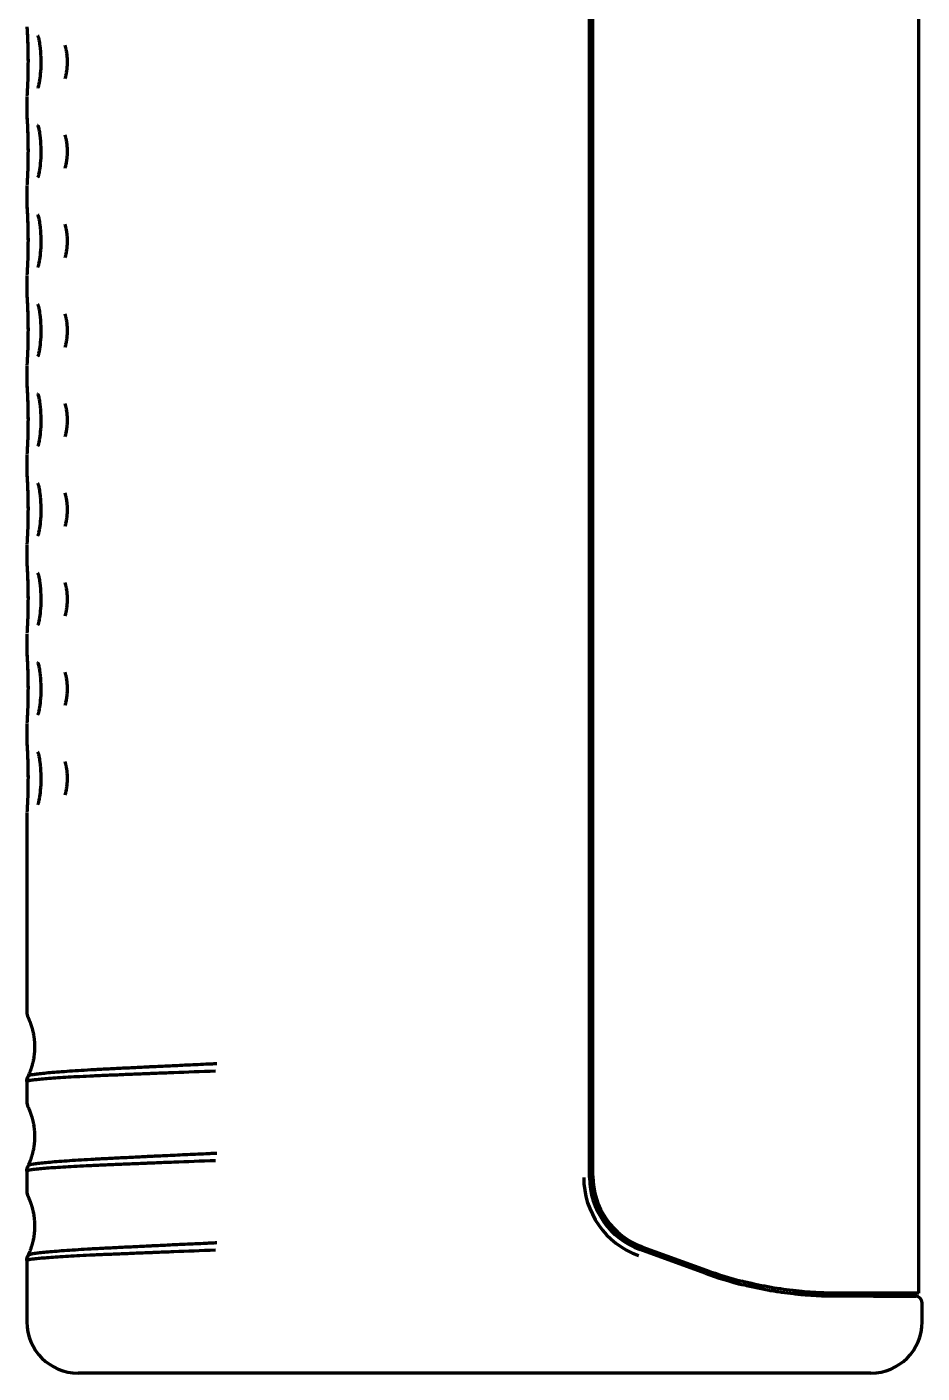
# Model space of a CAD drawing. Header units: inches. Extents: x 904 to 7172, y 213 to 5528.
# Drawn here: x 5523.5 to 5558.5, y 2724 to 2776.6 of the extents above; entities that cross this region are included whole.
import ezdxf

# ---------------------------------------------------------------- set-up
doc = ezdxf.new("R2010")
doc.units = ezdxf.units.IN

msp = doc.modelspace()

# ---------------------------------------------------------------- linework, layer by layer
at = {"linetype": 'Continuous', "lineweight": 70}
for p, q in [((5545.544, 2731.62), (5545.544, 2906.298)), ((5545.59, 2731.682), (5545.59, 2906.236)), ((5545.669, 2731.682), (5545.669, 2906.236)), ((5558.419, 2727.097), (5558.419, 2790.722)), ((5523.544, 2773.857), (5523.544, 2773.086)), ((5523.546, 2773.904), (5523.545, 2773.885)), ((5523.545, 2773.054), (5523.555, 2772.883)), ((5523.563, 2772.737), (5523.568, 2772.607)), ((5523.544, 2770.357), (5523.544, 2769.586)), ((5523.546, 2770.404), (5523.545, 2770.385)), ((5523.544, 2766.857), (5523.544, 2766.086)), ((5523.546, 2766.904), (5523.545, 2766.885)), ((5523.544, 2763.357), (5523.544, 2762.586)), ((5523.546, 2763.404), (5523.545, 2763.385)), ((5523.544, 2759.857), (5523.544, 2759.086)), ((5523.546, 2759.904), (5523.545, 2759.885)), ((5523.544, 2756.357), (5523.544, 2755.586)), ((5523.546, 2756.404), (5523.545, 2756.385)), ((5523.544, 2752.857), (5523.544, 2752.086)), ((5523.546, 2752.904), (5523.545, 2752.885)), ((5523.544, 2749.357), (5523.544, 2748.586)), ((5523.546, 2749.404), (5523.545, 2749.385)), ((5523.544, 2745.857), (5523.544, 2738.078)), ((5523.546, 2745.904), (5523.545, 2745.885)), ((5523.544, 2735.365), (5523.544, 2734.578)), ((5523.544, 2731.865), (5523.544, 2731.078)), ((5550.058, 2727.876), (5547.518, 2728.801)), ((5547.535, 2728.899), (5550.023, 2727.994)), ((5547.613, 2728.899), (5550.101, 2727.994)), ((5523.544, 2728.365), (5523.544, 2725.972)), ((5555.189, 2727.097), (5554.484, 2727.097)), ((5556.765, 2727.097), (5555.189, 2727.097)), ((5558.419, 2727.097), (5556.765, 2727.097)), ((5556.644, 2726.972), (5555.189, 2726.972)), ((5556.644, 2726.972), (5558.294, 2726.972)), ((5558.544, 2725.972), (5558.544, 2726.722)), ((5542.575, 2723.972), (5525.544, 2723.972)), ((5543.52, 2723.972), (5542.575, 2723.972)), ((5551.362, 2723.972), (5543.52, 2723.972)), ((5554.941, 2723.972), (5551.362, 2723.972)), ((5556.544, 2723.972), (5554.941, 2723.972))]:
    msp.add_line(p, q, dxfattribs=at)
for centre, radius, start, end in [((5524.044, 2738.078), 0.5, 180.0006, 191.4961), ((5524.044, 2738.078), 0.5, 191.4961, 204.7126), ((5524.044, 2735.365), 0.5, 168.5023, 180.0077), ((5524.044, 2735.365), 0.5, 155.278, 168.5023), ((5524.044, 2734.578), 0.5, 180.0006, 191.4961), ((5524.044, 2734.578), 0.5, 191.4961, 204.7126), ((5524.044, 2731.865), 0.5, 168.5023, 180.0077), ((5524.044, 2731.865), 0.5, 155.278, 168.5023), ((5548.563, 2731.62), 3.25, 180, 250), ((5548.544, 2731.62), 3, 180, 250), ((5524.044, 2731.078), 0.5, 180.0005, 191.4945), ((5524.044, 2731.078), 0.5, 191.4945, 204.7125), ((5524.044, 2728.365), 0.5, 168.5022, 180.0077), ((5524.044, 2728.365), 0.5, 155.278, 168.5022), ((5557.544, 2727.222), 0.25, 210.0009, 270), ((5558.294, 2726.722), 0.25, 0, 90), ((5525.544, 2725.972), 2, 180, 270), ((5556.544, 2725.972), 2, 270, 0)]:
    msp.add_arc(centre, radius, start, end, dxfattribs=at)
for centre, major_axis, ratio, start_param, end_param in [((5548.541, 2731.682), (0, -2.96), 0.996917, 4.712389, 5.935111), ((5548.62, 2731.682), (0, -2.96), 0.996917, 4.712389, 5.935111), ((5555.111, 2742.062), (0, 14.965), 0.996917, 2.793557, 2.892332), ((5555.189, 2741.972), (-14.348, 4.376), 1, 1.517766, 1.622473), ((5555.189, 2742.062), (0, 14.965), 0.996917, 2.793557, 2.892332)]:
    msp.add_ellipse(centre, major_axis=major_axis, ratio=ratio, start_param=start_param, end_param=end_param, dxfattribs=at)
for points, knots in [([(5523.544, 2776.586), (5523.544, 2776.583), (5523.544, 2776.574), (5523.544, 2776.565), (5523.545, 2776.559), (5523.545, 2776.558), (5523.545, 2776.557), (5523.545, 2776.556), (5523.545, 2776.555), (5523.545, 2776.551), (5523.548, 2776.5), (5523.561, 2776.283), (5523.577, 2775.897), (5523.583, 2775.586), (5523.586, 2775.404)], [0, 0, 0, 0, 0.005451, 0.013653, 0.014988, 0.015852, 0.016811, 0.018403, 0.022098, 0.036367, 0.226738, 0.471148, 0.720397, 1, 1, 1, 1]), ([(5523.545, 2776.554), (5523.545, 2776.554), (5523.545, 2776.554), (5523.546, 2776.54), (5523.552, 2776.438), (5523.562, 2776.268), (5523.567, 2776.124), (5523.568, 2776.107)], [0, 0, 0, 0, 0.009366, 0.125991, 0.50913, 0.94177, 1, 1, 1, 1]), ([(5523.568, 2776.107), (5523.573, 2775.999), (5523.581, 2775.747), (5523.586, 2775.439), (5523.586, 2775.271), (5523.586, 2775.271)], [0, 0, 0, 0, 0.452431, 0.999953, 1, 1, 1, 1]), ([(5523.964, 2776.249), (5523.966, 2776.246), (5523.973, 2776.229), (5523.998, 2776.144), (5524.024, 2776.035), (5524.036, 2775.941), (5524.038, 2775.919)], [0, 0, 0, 0, 0.178169, 0.4765, 0.887764, 1, 1, 1, 1]), ([(5525.028, 2775.872), (5525.038, 2775.838), (5525.048, 2775.802), (5525.06, 2775.752), (5525.063, 2775.738), (5525.069, 2775.71), (5525.072, 2775.696), (5525.08, 2775.653), (5525.085, 2775.624), (5525.099, 2775.535), (5525.105, 2775.474), (5525.112, 2775.381), (5525.114, 2775.349), (5525.116, 2775.285), (5525.117, 2775.253), (5525.117, 2775.189), (5525.116, 2775.157), (5525.114, 2775.094), (5525.112, 2775.062), (5525.105, 2774.969), (5525.099, 2774.908), (5525.085, 2774.819), (5525.08, 2774.789), (5525.069, 2774.732), (5525.057, 2774.677), (5525.043, 2774.625), (5525.033, 2774.59), (5525.031, 2774.581), (5525.028, 2774.572)], [0, 0, 0, 0, 0.093555, 0.093555, 0.127476, 0.127476, 0.161398, 0.161398, 0.22924, 0.22924, 0.364925, 0.364925, 0.432768, 0.432768, 0.500611, 0.500611, 0.568453, 0.568453, 0.636296, 0.636296, 0.771981, 0.771981, 0.839824, 0.839824, 0.907666, 0.975509, 0.975509, 1, 1, 1, 1]), ([(5523.586, 2775.404), (5523.587, 2775.214), (5523.586, 2774.862), (5523.571, 2774.387), (5523.554, 2774.045), (5523.548, 2773.935), (5523.546, 2773.904)], [0, 0, 0, 0, 0.268394, 0.530216, 0.758686, 1, 1, 1, 1]), ([(5524.085, 2775.34), (5524.086, 2775.324), (5524.094, 2775.163), (5524.079, 2774.862), (5524.051, 2774.569), (5524.029, 2774.463), (5524.025, 2774.445)], [0, 0, 0, 0, 0.051676, 0.507762, 0.911768, 1, 1, 1, 1]), ([(5524.025, 2774.445), (5524.014, 2774.382), (5523.996, 2774.286), (5523.97, 2774.208), (5523.966, 2774.199), (5523.966, 2774.199)], [0, 0, 0, 0, 0.446092, 0.85264, 1, 1, 1, 1]), ([(5523.544, 2773.086), (5523.544, 2773.083), (5523.544, 2773.074), (5523.544, 2773.065), (5523.545, 2773.059), (5523.545, 2773.058), (5523.545, 2773.057), (5523.545, 2773.056), (5523.545, 2773.055), (5523.545, 2773.051), (5523.548, 2773), (5523.561, 2772.783), (5523.577, 2772.397), (5523.583, 2772.086), (5523.586, 2771.904)], [0, 0, 0, 0, 0.005452, 0.013653, 0.014988, 0.015852, 0.016811, 0.018403, 0.022098, 0.036367, 0.226726, 0.471136, 0.720386, 1, 1, 1, 1]), ([(5523.568, 2772.607), (5523.573, 2772.499), (5523.581, 2772.247), (5523.586, 2771.939), (5523.586, 2771.771), (5523.586, 2771.771)], [0, 0, 0, 0, 0.452434, 0.999955, 1, 1, 1, 1]), ([(5523.964, 2772.749), (5523.966, 2772.746), (5523.973, 2772.729), (5523.998, 2772.644), (5524.024, 2772.535), (5524.036, 2772.441), (5524.038, 2772.419)], [0, 0, 0, 0, 0.178169, 0.4765, 0.887764, 1, 1, 1, 1]), ([(5525.028, 2772.372), (5525.038, 2772.338), (5525.048, 2772.302), (5525.06, 2772.252), (5525.063, 2772.238), (5525.069, 2772.21), (5525.072, 2772.196), (5525.08, 2772.153), (5525.085, 2772.124), (5525.099, 2772.035), (5525.105, 2771.974), (5525.112, 2771.881), (5525.114, 2771.849), (5525.116, 2771.785), (5525.117, 2771.753), (5525.117, 2771.689), (5525.116, 2771.657), (5525.114, 2771.594), (5525.112, 2771.562), (5525.105, 2771.469), (5525.099, 2771.408), (5525.085, 2771.319), (5525.08, 2771.289), (5525.069, 2771.232), (5525.057, 2771.177), (5525.043, 2771.125), (5525.033, 2771.09), (5525.031, 2771.081), (5525.028, 2771.072)], [0, 0, 0, 0, 0.093555, 0.093555, 0.127476, 0.127476, 0.161398, 0.161398, 0.22924, 0.22924, 0.364925, 0.364925, 0.432768, 0.432768, 0.500611, 0.500611, 0.568453, 0.568453, 0.636296, 0.636296, 0.771981, 0.771981, 0.839824, 0.839824, 0.907666, 0.975509, 0.975509, 1, 1, 1, 1]), ([(5523.586, 2771.904), (5523.587, 2771.714), (5523.586, 2771.362), (5523.571, 2770.887), (5523.554, 2770.545), (5523.548, 2770.435), (5523.546, 2770.404)], [0, 0, 0, 0, 0.268394, 0.530216, 0.758686, 1, 1, 1, 1]), ([(5524.085, 2771.84), (5524.086, 2771.824), (5524.094, 2771.663), (5524.079, 2771.362), (5524.051, 2771.069), (5524.029, 2770.963), (5524.025, 2770.945)], [0, 0, 0, 0, 0.051676, 0.507762, 0.911768, 1, 1, 1, 1]), ([(5524.025, 2770.945), (5524.014, 2770.882), (5523.996, 2770.786), (5523.97, 2770.708), (5523.966, 2770.699), (5523.966, 2770.699)], [0, 0, 0, 0, 0.446092, 0.85264, 1, 1, 1, 1]), ([(5523.544, 2769.586), (5523.544, 2769.583), (5523.544, 2769.574), (5523.544, 2769.565), (5523.545, 2769.559), (5523.545, 2769.558), (5523.545, 2769.557), (5523.545, 2769.556), (5523.545, 2769.555), (5523.545, 2769.551), (5523.548, 2769.5), (5523.561, 2769.283), (5523.577, 2768.897), (5523.583, 2768.586), (5523.586, 2768.404)], [0, 0, 0, 0, 0.005453, 0.013653, 0.014988, 0.015852, 0.016811, 0.018403, 0.022097, 0.036366, 0.226687, 0.471099, 0.720346, 1, 1, 1, 1]), ([(5523.545, 2769.554), (5523.545, 2769.554), (5523.545, 2769.554), (5523.546, 2769.54), (5523.552, 2769.438), (5523.562, 2769.268), (5523.567, 2769.124), (5523.568, 2769.107)], [0, 0, 0, 0, 0.009366, 0.125992, 0.509133, 0.941774, 1, 1, 1, 1]), ([(5523.964, 2769.249), (5523.966, 2769.246), (5523.973, 2769.229), (5523.998, 2769.144), (5524.024, 2769.035), (5524.036, 2768.941), (5524.038, 2768.919)], [0, 0, 0, 0, 0.178169, 0.4765, 0.887764, 1, 1, 1, 1]), ([(5523.568, 2769.107), (5523.573, 2768.999), (5523.581, 2768.747), (5523.586, 2768.439), (5523.586, 2768.271), (5523.586, 2768.271)], [0, 0, 0, 0, 0.452435, 0.999956, 1, 1, 1, 1]), ([(5525.028, 2768.872), (5525.038, 2768.838), (5525.048, 2768.802), (5525.06, 2768.752), (5525.063, 2768.738), (5525.069, 2768.71), (5525.072, 2768.696), (5525.08, 2768.653), (5525.085, 2768.624), (5525.099, 2768.535), (5525.105, 2768.474), (5525.112, 2768.381), (5525.114, 2768.349), (5525.116, 2768.285), (5525.117, 2768.253), (5525.117, 2768.189), (5525.116, 2768.157), (5525.114, 2768.094), (5525.112, 2768.062), (5525.105, 2767.969), (5525.099, 2767.908), (5525.085, 2767.819), (5525.08, 2767.789), (5525.069, 2767.732), (5525.057, 2767.677), (5525.043, 2767.625), (5525.033, 2767.59), (5525.031, 2767.581), (5525.028, 2767.572)], [0, 0, 0, 0, 0.093555, 0.093555, 0.127476, 0.127476, 0.161398, 0.161398, 0.22924, 0.22924, 0.364925, 0.364925, 0.432768, 0.432768, 0.500611, 0.500611, 0.568453, 0.568453, 0.636296, 0.636296, 0.771981, 0.771981, 0.839824, 0.839824, 0.907666, 0.975509, 0.975509, 1, 1, 1, 1]), ([(5523.586, 2768.404), (5523.587, 2768.214), (5523.586, 2767.862), (5523.571, 2767.387), (5523.554, 2767.045), (5523.548, 2766.935), (5523.546, 2766.904)], [0, 0, 0, 0, 0.268394, 0.530216, 0.758686, 1, 1, 1, 1]), ([(5524.085, 2768.34), (5524.086, 2768.324), (5524.094, 2768.163), (5524.079, 2767.862), (5524.051, 2767.569), (5524.029, 2767.463), (5524.025, 2767.445)], [0, 0, 0, 0, 0.051676, 0.507762, 0.911768, 1, 1, 1, 1]), ([(5524.025, 2767.445), (5524.014, 2767.382), (5523.996, 2767.286), (5523.97, 2767.208), (5523.966, 2767.199), (5523.966, 2767.199)], [0, 0, 0, 0, 0.446092, 0.85264, 1, 1, 1, 1]), ([(5523.544, 2766.086), (5523.544, 2766.083), (5523.544, 2766.074), (5523.544, 2766.065), (5523.545, 2766.059), (5523.545, 2766.058), (5523.545, 2766.057), (5523.545, 2766.056), (5523.545, 2766.055), (5523.545, 2766.051), (5523.548, 2766), (5523.561, 2765.783), (5523.577, 2765.397), (5523.583, 2765.086), (5523.586, 2764.904)], [0, 0, 0, 0, 0.005452, 0.013653, 0.014988, 0.015852, 0.016811, 0.018403, 0.022098, 0.036366, 0.226707, 0.471118, 0.720366, 1, 1, 1, 1]), ([(5523.545, 2766.054), (5523.545, 2766.054), (5523.545, 2766.054), (5523.546, 2766.04), (5523.552, 2765.938), (5523.562, 2765.768), (5523.567, 2765.624), (5523.568, 2765.607)], [0, 0, 0, 0, 0.009367, 0.125992, 0.509134, 0.941776, 1, 1, 1, 1]), ([(5523.568, 2765.607), (5523.573, 2765.499), (5523.581, 2765.247), (5523.586, 2764.939), (5523.586, 2764.771), (5523.586, 2764.771)], [0, 0, 0, 0, 0.452438, 0.999958, 1, 1, 1, 1]), ([(5523.964, 2765.749), (5523.966, 2765.746), (5523.973, 2765.729), (5523.998, 2765.644), (5524.024, 2765.535), (5524.036, 2765.441), (5524.038, 2765.419)], [0, 0, 0, 0, 0.178169, 0.4765, 0.887764, 1, 1, 1, 1]), ([(5523.586, 2764.904), (5523.587, 2764.714), (5523.586, 2764.362), (5523.571, 2763.887), (5523.554, 2763.545), (5523.548, 2763.435), (5523.546, 2763.404)], [0, 0, 0, 0, 0.268394, 0.530216, 0.758686, 1, 1, 1, 1]), ([(5525.028, 2765.372), (5525.038, 2765.338), (5525.048, 2765.302), (5525.06, 2765.252), (5525.063, 2765.238), (5525.069, 2765.21), (5525.072, 2765.196), (5525.08, 2765.153), (5525.085, 2765.124), (5525.099, 2765.035), (5525.105, 2764.974), (5525.112, 2764.881), (5525.114, 2764.849), (5525.116, 2764.785), (5525.117, 2764.753), (5525.117, 2764.689), (5525.116, 2764.657), (5525.114, 2764.594), (5525.112, 2764.562), (5525.105, 2764.469), (5525.099, 2764.408), (5525.085, 2764.319), (5525.08, 2764.289), (5525.069, 2764.232), (5525.057, 2764.177), (5525.043, 2764.125), (5525.033, 2764.09), (5525.031, 2764.081), (5525.028, 2764.072)], [0, 0, 0, 0, 0.093555, 0.093555, 0.127476, 0.127476, 0.161398, 0.161398, 0.22924, 0.22924, 0.364925, 0.364925, 0.432768, 0.432768, 0.500611, 0.500611, 0.568453, 0.568453, 0.636296, 0.636296, 0.771981, 0.771981, 0.839824, 0.839824, 0.907666, 0.975509, 0.975509, 1, 1, 1, 1]), ([(5524.085, 2764.84), (5524.086, 2764.824), (5524.094, 2764.663), (5524.079, 2764.362), (5524.051, 2764.069), (5524.029, 2763.963), (5524.025, 2763.945)], [0, 0, 0, 0, 0.051676, 0.507762, 0.911768, 1, 1, 1, 1]), ([(5524.025, 2763.945), (5524.014, 2763.882), (5523.996, 2763.786), (5523.97, 2763.708), (5523.966, 2763.699), (5523.966, 2763.699)], [0, 0, 0, 0, 0.446092, 0.85264, 1, 1, 1, 1]), ([(5523.544, 2762.586), (5523.544, 2762.583), (5523.544, 2762.574), (5523.544, 2762.565), (5523.545, 2762.559), (5523.545, 2762.558), (5523.545, 2762.557), (5523.545, 2762.556), (5523.545, 2762.555), (5523.545, 2762.551), (5523.548, 2762.5), (5523.561, 2762.283), (5523.577, 2761.897), (5523.583, 2761.586), (5523.586, 2761.404)], [0, 0, 0, 0, 0.005452, 0.013653, 0.014988, 0.015852, 0.016811, 0.018403, 0.022098, 0.036367, 0.22672, 0.47113, 0.720379, 1, 1, 1, 1]), ([(5523.545, 2762.554), (5523.545, 2762.554), (5523.545, 2762.554), (5523.546, 2762.54), (5523.552, 2762.438), (5523.562, 2762.268), (5523.567, 2762.124), (5523.568, 2762.107)], [0, 0, 0, 0, 0.009366, 0.125992, 0.509133, 0.941774, 1, 1, 1, 1]), ([(5523.568, 2762.107), (5523.573, 2761.999), (5523.581, 2761.747), (5523.586, 2761.439), (5523.586, 2761.271), (5523.586, 2761.271)], [0, 0, 0, 0, 0.452436, 0.999956, 1, 1, 1, 1]), ([(5523.964, 2762.249), (5523.966, 2762.246), (5523.973, 2762.229), (5523.998, 2762.144), (5524.024, 2762.035), (5524.036, 2761.941), (5524.038, 2761.919)], [0, 0, 0, 0, 0.178169, 0.4765, 0.887764, 1, 1, 1, 1]), ([(5525.028, 2761.872), (5525.038, 2761.838), (5525.048, 2761.802), (5525.06, 2761.752), (5525.063, 2761.738), (5525.069, 2761.71), (5525.072, 2761.696), (5525.08, 2761.653), (5525.085, 2761.624), (5525.099, 2761.535), (5525.105, 2761.474), (5525.112, 2761.381), (5525.114, 2761.349), (5525.116, 2761.285), (5525.117, 2761.253), (5525.117, 2761.189), (5525.116, 2761.157), (5525.114, 2761.094), (5525.112, 2761.062), (5525.105, 2760.969), (5525.099, 2760.908), (5525.085, 2760.819), (5525.08, 2760.789), (5525.069, 2760.732), (5525.057, 2760.677), (5525.043, 2760.625), (5525.033, 2760.59), (5525.031, 2760.581), (5525.028, 2760.572)], [0, 0, 0, 0, 0.093555, 0.093555, 0.127476, 0.127476, 0.161398, 0.161398, 0.22924, 0.22924, 0.364925, 0.364925, 0.432768, 0.432768, 0.500611, 0.500611, 0.568453, 0.568453, 0.636296, 0.636296, 0.771981, 0.771981, 0.839824, 0.839824, 0.907666, 0.975509, 0.975509, 1, 1, 1, 1]), ([(5523.586, 2761.404), (5523.587, 2761.214), (5523.586, 2760.862), (5523.571, 2760.387), (5523.554, 2760.045), (5523.548, 2759.935), (5523.546, 2759.904)], [0, 0, 0, 0, 0.268394, 0.530216, 0.758686, 1, 1, 1, 1]), ([(5524.085, 2761.34), (5524.086, 2761.324), (5524.094, 2761.163), (5524.079, 2760.862), (5524.051, 2760.569), (5524.029, 2760.463), (5524.025, 2760.445)], [0, 0, 0, 0, 0.051676, 0.507762, 0.911768, 1, 1, 1, 1]), ([(5524.025, 2760.445), (5524.014, 2760.382), (5523.996, 2760.286), (5523.97, 2760.208), (5523.966, 2760.199), (5523.966, 2760.199)], [0, 0, 0, 0, 0.446092, 0.85264, 1, 1, 1, 1]), ([(5523.544, 2759.086), (5523.544, 2759.083), (5523.544, 2759.074), (5523.544, 2759.065), (5523.545, 2759.059), (5523.545, 2759.058), (5523.545, 2759.057), (5523.545, 2759.056), (5523.545, 2759.055), (5523.545, 2759.051), (5523.548, 2759), (5523.561, 2758.783), (5523.577, 2758.397), (5523.583, 2758.086), (5523.586, 2757.904)], [0, 0, 0, 0, 0.005451, 0.013653, 0.014988, 0.015852, 0.016811, 0.018403, 0.022098, 0.036368, 0.226762, 0.471171, 0.720422, 1, 1, 1, 1]), ([(5523.545, 2759.054), (5523.545, 2759.054), (5523.545, 2759.054), (5523.546, 2759.04), (5523.552, 2758.938), (5523.562, 2758.768), (5523.567, 2758.624), (5523.568, 2758.607)], [0, 0, 0, 0, 0.009366, 0.125992, 0.509132, 0.941773, 1, 1, 1, 1]), ([(5523.568, 2758.607), (5523.573, 2758.499), (5523.581, 2758.247), (5523.586, 2757.939), (5523.586, 2757.771), (5523.586, 2757.771)], [0, 0, 0, 0, 0.452434, 0.999955, 1, 1, 1, 1]), ([(5523.964, 2758.749), (5523.966, 2758.746), (5523.973, 2758.729), (5523.998, 2758.644), (5524.024, 2758.535), (5524.036, 2758.441), (5524.038, 2758.419)], [0, 0, 0, 0, 0.178169, 0.4765, 0.887764, 1, 1, 1, 1]), ([(5525.028, 2758.372), (5525.038, 2758.338), (5525.048, 2758.302), (5525.06, 2758.252), (5525.063, 2758.238), (5525.069, 2758.21), (5525.072, 2758.196), (5525.08, 2758.153), (5525.085, 2758.124), (5525.099, 2758.035), (5525.105, 2757.974), (5525.112, 2757.881), (5525.114, 2757.849), (5525.116, 2757.785), (5525.117, 2757.753), (5525.117, 2757.689), (5525.116, 2757.657), (5525.114, 2757.594), (5525.112, 2757.562), (5525.105, 2757.469), (5525.099, 2757.408), (5525.085, 2757.319), (5525.08, 2757.289), (5525.069, 2757.232), (5525.057, 2757.177), (5525.043, 2757.125), (5525.033, 2757.09), (5525.031, 2757.081), (5525.028, 2757.072)], [0, 0, 0, 0, 0.093555, 0.093555, 0.127476, 0.127476, 0.161398, 0.161398, 0.22924, 0.22924, 0.364925, 0.364925, 0.432768, 0.432768, 0.500611, 0.500611, 0.568453, 0.568453, 0.636296, 0.636296, 0.771981, 0.771981, 0.839824, 0.839824, 0.907666, 0.975509, 0.975509, 1, 1, 1, 1]), ([(5523.586, 2757.904), (5523.587, 2757.714), (5523.586, 2757.362), (5523.571, 2756.887), (5523.554, 2756.545), (5523.548, 2756.435), (5523.546, 2756.404)], [0, 0, 0, 0, 0.268394, 0.530216, 0.758686, 1, 1, 1, 1]), ([(5524.085, 2757.84), (5524.086, 2757.824), (5524.094, 2757.663), (5524.079, 2757.362), (5524.051, 2757.069), (5524.029, 2756.963), (5524.025, 2756.945)], [0, 0, 0, 0, 0.051676, 0.507762, 0.911768, 1, 1, 1, 1]), ([(5524.025, 2756.945), (5524.014, 2756.882), (5523.996, 2756.786), (5523.97, 2756.708), (5523.966, 2756.699), (5523.966, 2756.699)], [0, 0, 0, 0, 0.446092, 0.85264, 1, 1, 1, 1]), ([(5523.544, 2755.586), (5523.544, 2755.583), (5523.544, 2755.574), (5523.544, 2755.565), (5523.545, 2755.559), (5523.545, 2755.558), (5523.545, 2755.557), (5523.545, 2755.556), (5523.545, 2755.555), (5523.545, 2755.551), (5523.548, 2755.5), (5523.561, 2755.283), (5523.577, 2754.897), (5523.583, 2754.586), (5523.586, 2754.404)], [0, 0, 0, 0, 0.005453, 0.013653, 0.014988, 0.015852, 0.016811, 0.018403, 0.022097, 0.036365, 0.226672, 0.471084, 0.720331, 1, 1, 1, 1]), ([(5523.545, 2755.554), (5523.545, 2755.554), (5523.545, 2755.554), (5523.546, 2755.54), (5523.552, 2755.438), (5523.562, 2755.268), (5523.567, 2755.124), (5523.568, 2755.107)], [0, 0, 0, 0, 0.009367, 0.125992, 0.509133, 0.941776, 1, 1, 1, 1]), ([(5523.568, 2755.107), (5523.573, 2754.999), (5523.581, 2754.747), (5523.586, 2754.439), (5523.586, 2754.271), (5523.586, 2754.271)], [0, 0, 0, 0, 0.452437, 0.999957, 1, 1, 1, 1]), ([(5523.964, 2755.249), (5523.966, 2755.246), (5523.973, 2755.229), (5523.998, 2755.144), (5524.024, 2755.035), (5524.036, 2754.941), (5524.038, 2754.919)], [0, 0, 0, 0, 0.178169, 0.4765, 0.887764, 1, 1, 1, 1]), ([(5523.586, 2754.404), (5523.587, 2754.214), (5523.586, 2753.862), (5523.571, 2753.387), (5523.554, 2753.045), (5523.548, 2752.935), (5523.546, 2752.904)], [0, 0, 0, 0, 0.268394, 0.530216, 0.758686, 1, 1, 1, 1]), ([(5525.028, 2754.872), (5525.038, 2754.838), (5525.048, 2754.802), (5525.06, 2754.752), (5525.063, 2754.738), (5525.069, 2754.71), (5525.072, 2754.696), (5525.08, 2754.653), (5525.085, 2754.624), (5525.099, 2754.535), (5525.105, 2754.474), (5525.112, 2754.381), (5525.114, 2754.349), (5525.116, 2754.285), (5525.117, 2754.253), (5525.117, 2754.189), (5525.116, 2754.157), (5525.114, 2754.094), (5525.112, 2754.062), (5525.105, 2753.969), (5525.099, 2753.908), (5525.085, 2753.819), (5525.08, 2753.789), (5525.069, 2753.732), (5525.057, 2753.677), (5525.043, 2753.625), (5525.033, 2753.59), (5525.031, 2753.581), (5525.028, 2753.572)], [0, 0, 0, 0, 0.093555, 0.093555, 0.127476, 0.127476, 0.161398, 0.161398, 0.22924, 0.22924, 0.364925, 0.364925, 0.432768, 0.432768, 0.500611, 0.500611, 0.568453, 0.568453, 0.636296, 0.636296, 0.771981, 0.771981, 0.839824, 0.839824, 0.907666, 0.975509, 0.975509, 1, 1, 1, 1]), ([(5524.085, 2754.34), (5524.086, 2754.324), (5524.094, 2754.163), (5524.079, 2753.862), (5524.051, 2753.569), (5524.029, 2753.463), (5524.025, 2753.445)], [0, 0, 0, 0, 0.051676, 0.507762, 0.911768, 1, 1, 1, 1]), ([(5524.025, 2753.445), (5524.014, 2753.382), (5523.996, 2753.286), (5523.97, 2753.208), (5523.966, 2753.199), (5523.966, 2753.199)], [0, 0, 0, 0, 0.446092, 0.85264, 1, 1, 1, 1]), ([(5523.544, 2752.086), (5523.544, 2752.083), (5523.544, 2752.074), (5523.544, 2752.065), (5523.545, 2752.059), (5523.545, 2752.058), (5523.545, 2752.057), (5523.545, 2752.056), (5523.545, 2752.055), (5523.545, 2752.051), (5523.548, 2752), (5523.561, 2751.783), (5523.577, 2751.397), (5523.583, 2751.086), (5523.586, 2750.904)], [0, 0, 0, 0, 0.005451, 0.013653, 0.014988, 0.015852, 0.016811, 0.018403, 0.022098, 0.036368, 0.226747, 0.471157, 0.720407, 1, 1, 1, 1]), ([(5523.545, 2752.054), (5523.545, 2752.054), (5523.545, 2752.054), (5523.546, 2752.04), (5523.552, 2751.938), (5523.562, 2751.768), (5523.567, 2751.624), (5523.568, 2751.607)], [0, 0, 0, 0, 0.009366, 0.125992, 0.509132, 0.941774, 1, 1, 1, 1]), ([(5523.964, 2751.749), (5523.966, 2751.746), (5523.973, 2751.729), (5523.998, 2751.644), (5524.024, 2751.535), (5524.036, 2751.441), (5524.038, 2751.419)], [0, 0, 0, 0, 0.178169, 0.4765, 0.887764, 1, 1, 1, 1]), ([(5523.568, 2751.607), (5523.573, 2751.499), (5523.581, 2751.247), (5523.586, 2750.939), (5523.586, 2750.771), (5523.586, 2750.771)], [0, 0, 0, 0, 0.452435, 0.999956, 1, 1, 1, 1]), ([(5525.028, 2751.372), (5525.038, 2751.338), (5525.048, 2751.302), (5525.06, 2751.252), (5525.063, 2751.238), (5525.069, 2751.21), (5525.072, 2751.196), (5525.08, 2751.153), (5525.085, 2751.124), (5525.099, 2751.035), (5525.105, 2750.974), (5525.112, 2750.881), (5525.114, 2750.849), (5525.116, 2750.785), (5525.117, 2750.753), (5525.117, 2750.689), (5525.116, 2750.657), (5525.114, 2750.594), (5525.112, 2750.562), (5525.105, 2750.469), (5525.099, 2750.408), (5525.085, 2750.319), (5525.08, 2750.289), (5525.069, 2750.232), (5525.057, 2750.177), (5525.043, 2750.125), (5525.033, 2750.09), (5525.031, 2750.081), (5525.028, 2750.072)], [0, 0, 0, 0, 0.093555, 0.093555, 0.127476, 0.127476, 0.161398, 0.161398, 0.22924, 0.22924, 0.364925, 0.364925, 0.432768, 0.432768, 0.500611, 0.500611, 0.568453, 0.568453, 0.636296, 0.636296, 0.771981, 0.771981, 0.839824, 0.839824, 0.907666, 0.975509, 0.975509, 1, 1, 1, 1]), ([(5523.586, 2750.904), (5523.587, 2750.714), (5523.586, 2750.362), (5523.571, 2749.887), (5523.554, 2749.545), (5523.548, 2749.435), (5523.546, 2749.404)], [0, 0, 0, 0, 0.268394, 0.530216, 0.758686, 1, 1, 1, 1]), ([(5524.085, 2750.84), (5524.086, 2750.824), (5524.094, 2750.663), (5524.079, 2750.362), (5524.051, 2750.069), (5524.029, 2749.963), (5524.025, 2749.945)], [0, 0, 0, 0, 0.051676, 0.507762, 0.911768, 1, 1, 1, 1]), ([(5524.025, 2749.945), (5524.014, 2749.882), (5523.996, 2749.786), (5523.97, 2749.708), (5523.966, 2749.699), (5523.966, 2749.699)], [0, 0, 0, 0, 0.446092, 0.85264, 1, 1, 1, 1]), ([(5523.544, 2748.586), (5523.544, 2748.583), (5523.544, 2748.574), (5523.544, 2748.565), (5523.545, 2748.559), (5523.545, 2748.558), (5523.545, 2748.557), (5523.545, 2748.556), (5523.545, 2748.555), (5523.545, 2748.551), (5523.548, 2748.5), (5523.561, 2748.283), (5523.577, 2747.897), (5523.583, 2747.586), (5523.586, 2747.404)], [0, 0, 0, 0, 0.005451, 0.013653, 0.014988, 0.015852, 0.016811, 0.018403, 0.022098, 0.036368, 0.226749, 0.471158, 0.720409, 1, 1, 1, 1]), ([(5523.545, 2748.554), (5523.545, 2748.554), (5523.545, 2748.554), (5523.546, 2748.54), (5523.552, 2748.438), (5523.562, 2748.268), (5523.567, 2748.124), (5523.568, 2748.107)], [0, 0, 0, 0, 0.009366, 0.125992, 0.509132, 0.941773, 1, 1, 1, 1]), ([(5523.568, 2748.107), (5523.573, 2747.999), (5523.581, 2747.747), (5523.586, 2747.439), (5523.586, 2747.271), (5523.586, 2747.271)], [0, 0, 0, 0, 0.452434, 0.999955, 1, 1, 1, 1]), ([(5523.964, 2748.249), (5523.966, 2748.246), (5523.973, 2748.229), (5523.998, 2748.144), (5524.024, 2748.035), (5524.036, 2747.941), (5524.038, 2747.919)], [0, 0, 0, 0, 0.178169, 0.4765, 0.887764, 1, 1, 1, 1]), ([(5525.028, 2747.872), (5525.038, 2747.838), (5525.048, 2747.802), (5525.06, 2747.752), (5525.063, 2747.738), (5525.069, 2747.71), (5525.072, 2747.696), (5525.08, 2747.653), (5525.085, 2747.624), (5525.099, 2747.535), (5525.105, 2747.474), (5525.112, 2747.381), (5525.114, 2747.349), (5525.116, 2747.285), (5525.117, 2747.253), (5525.117, 2747.189), (5525.116, 2747.157), (5525.114, 2747.094), (5525.112, 2747.062), (5525.105, 2746.969), (5525.099, 2746.908), (5525.085, 2746.819), (5525.08, 2746.789), (5525.069, 2746.732), (5525.057, 2746.677), (5525.043, 2746.625), (5525.033, 2746.59), (5525.031, 2746.581), (5525.028, 2746.572)], [0, 0, 0, 0, 0.093555, 0.093555, 0.127476, 0.127476, 0.161398, 0.161398, 0.22924, 0.22924, 0.364925, 0.364925, 0.432768, 0.432768, 0.500611, 0.500611, 0.568453, 0.568453, 0.636296, 0.636296, 0.771981, 0.771981, 0.839824, 0.839824, 0.907666, 0.975509, 0.975509, 1, 1, 1, 1]), ([(5523.586, 2747.404), (5523.587, 2747.214), (5523.586, 2746.862), (5523.571, 2746.387), (5523.554, 2746.045), (5523.548, 2745.935), (5523.546, 2745.904)], [0, 0, 0, 0, 0.268394, 0.530216, 0.758686, 1, 1, 1, 1]), ([(5524.085, 2747.34), (5524.086, 2747.324), (5524.094, 2747.163), (5524.079, 2746.862), (5524.051, 2746.569), (5524.029, 2746.463), (5524.025, 2746.445)], [0, 0, 0, 0, 0.051676, 0.507762, 0.911768, 1, 1, 1, 1]), ([(5524.025, 2746.445), (5524.014, 2746.382), (5523.996, 2746.286), (5523.97, 2746.208), (5523.966, 2746.199), (5523.966, 2746.199)], [0, 0, 0, 0, 0.446092, 0.85264, 1, 1, 1, 1]), ([(5523.544, 2738.077), (5523.544, 2738.041), (5523.548, 2738.005), (5523.563, 2737.935), (5523.575, 2737.901), (5523.59, 2737.868)], [0, 0, 0, 0, 0.5, 0.5, 1, 1, 1, 1]), ([(5523.544, 2738.077), (5523.544, 2738.042), (5523.548, 2738.006), (5523.563, 2737.936), (5523.575, 2737.902), (5523.589, 2737.869)], [0, 0, 0, 0, 0.5, 0.5, 1, 1, 1, 1]), ([(5523.59, 2737.869), (5523.593, 2737.861), (5523.6, 2737.846), (5523.61, 2737.823), (5523.62, 2737.801), (5523.629, 2737.778), (5523.638, 2737.756), (5523.647, 2737.734), (5523.656, 2737.713), (5523.664, 2737.692), (5523.672, 2737.671), (5523.679, 2737.65), (5523.687, 2737.629), (5523.694, 2737.609), (5523.7, 2737.589), (5523.707, 2737.57), (5523.713, 2737.551), (5523.719, 2737.532), (5523.725, 2737.513), (5523.73, 2737.495), (5523.736, 2737.477), (5523.741, 2737.459), (5523.745, 2737.442), (5523.75, 2737.424), (5523.755, 2737.408), (5523.759, 2737.391), (5523.763, 2737.375), (5523.767, 2737.359), (5523.77, 2737.344), (5523.774, 2737.329), (5523.777, 2737.314), (5523.781, 2737.3), (5523.784, 2737.285), (5523.786, 2737.272), (5523.793, 2737.238), (5523.803, 2737.186), (5523.813, 2737.127), (5523.819, 2737.081), (5523.824, 2737.046), (5523.828, 2737.012), (5523.831, 2736.977), (5523.835, 2736.941), (5523.838, 2736.904), (5523.84, 2736.867), (5523.842, 2736.83), (5523.843, 2736.794), (5523.844, 2736.758), (5523.844, 2736.734), (5523.844, 2736.722)], [0, 0, 0, 0, 0.021445, 0.042584, 0.063416, 0.083942, 0.10416, 0.124071, 0.143675, 0.16297, 0.181957, 0.200636, 0.219006, 0.237068, 0.25482, 0.272263, 0.289397, 0.306221, 0.322736, 0.338941, 0.354836, 0.370421, 0.385696, 0.400662, 0.415317, 0.429662, 0.443696, 0.457421, 0.470835, 0.48394, 0.496734, 0.509218, 0.521392, 0.533257, 0.544811, 0.607442, 0.66674, 0.696456, 0.725603, 0.754432, 0.783094, 0.814862, 0.846359, 0.877592, 0.908566, 0.939287, 0.969763, 1, 1, 1, 1]), ([(5523.844, 2736.717), (5523.844, 2736.71), (5523.844, 2736.697), (5523.843, 2736.676), (5523.843, 2736.656), (5523.842, 2736.635), (5523.842, 2736.614), (5523.841, 2736.593), (5523.84, 2736.572), (5523.838, 2736.551), (5523.837, 2736.53), (5523.835, 2736.508), (5523.833, 2736.487), (5523.831, 2736.461), (5523.828, 2736.431), (5523.824, 2736.398), (5523.819, 2736.363), (5523.813, 2736.317), (5523.803, 2736.258), (5523.792, 2736.2), (5523.783, 2736.154), (5523.776, 2736.122), (5523.768, 2736.088), (5523.759, 2736.053), (5523.749, 2736.016), (5523.739, 2735.978), (5523.727, 2735.938), (5523.714, 2735.897), (5523.701, 2735.855), (5523.686, 2735.811), (5523.669, 2735.766), (5523.652, 2735.72), (5523.632, 2735.672), (5523.612, 2735.624), (5523.597, 2735.591), (5523.59, 2735.575)], [0, 0, 0, 0, 0.017386, 0.034852, 0.0524, 0.070031, 0.087746, 0.105549, 0.123439, 0.141419, 0.15949, 0.177654, 0.195912, 0.214265, 0.242769, 0.271554, 0.300588, 0.330459, 0.389653, 0.453048, 0.479696, 0.507747, 0.537203, 0.568063, 0.600328, 0.633996, 0.669068, 0.705543, 0.743419, 0.782695, 0.82337, 0.86544, 0.908904, 0.953758, 1, 1, 1, 1]), ([(5530.965, 2736.059), (5530.956, 2736.058), (5530.947, 2736.058), (5530.929, 2736.057), (5530.902, 2736.056), (5530.84, 2736.053), (5530.716, 2736.047), (5530.47, 2736.036), (5530.263, 2736.026), (5529.855, 2736.007), (5529.325, 2735.982), (5528.823, 2735.958), (5528.518, 2735.943), (5528.458, 2735.94), (5528.337, 2735.934), (5528.159, 2735.926), (5527.985, 2735.917), (5527.644, 2735.9), (5527.205, 2735.879), (5526.8, 2735.858), (5526.508, 2735.843), (5526.365, 2735.835), (5526.227, 2735.828), (5526.136, 2735.823), (5526.091, 2735.82), (5525.869, 2735.808), (5525.702, 2735.798), (5525.386, 2735.779), (5525.089, 2735.759), (5524.7, 2735.729), (5524.367, 2735.701), (5524.183, 2735.682), (5524.06, 2735.669), (5524.001, 2735.662), (5523.948, 2735.656), (5523.914, 2735.652), (5523.898, 2735.649), (5523.819, 2735.639), (5523.713, 2735.622), (5523.648, 2735.606), (5523.615, 2735.595), (5523.606, 2735.591), (5523.594, 2735.583), (5523.59, 2735.579), (5523.59, 2735.574)], [0, 0, 0, 0, 0.001953, 0.001953, 0.003906, 0.007813, 0.015625, 0.03125, 0.0625, 0.0625, 0.125, 0.1875, 0.1875, 0.203125, 0.203125, 0.21875, 0.25, 0.25, 0.3125, 0.375, 0.375, 0.40625, 0.421875, 0.421875, 0.4375, 0.4375, 0.5, 0.5, 0.5625, 0.625, 0.6875, 0.75, 0.75, 0.78125, 0.796875, 0.796875, 0.8125, 0.8125, 0.875, 0.9375, 0.9375, 0.96875, 0.96875, 1, 1, 1, 1]), ([(5530.916, 2735.773), (5530.343, 2735.752), (5529.799, 2735.731), (5529.025, 2735.701), (5528.774, 2735.691), (5528.469, 2735.678), (5528.408, 2735.676), (5528.288, 2735.671), (5528.109, 2735.664), (5527.936, 2735.657), (5527.594, 2735.643), (5527.156, 2735.625), (5526.75, 2735.608), (5526.458, 2735.596), (5526.316, 2735.59), (5526.178, 2735.583), (5526.087, 2735.579), (5526.042, 2735.577), (5525.82, 2735.567), (5525.652, 2735.559), (5525.336, 2735.542), (5525.039, 2735.525), (5524.65, 2735.5), (5524.318, 2735.475), (5524.134, 2735.459), (5524.011, 2735.447), (5523.952, 2735.441), (5523.9, 2735.436), (5523.866, 2735.432), (5523.85, 2735.43), (5523.771, 2735.421), (5523.666, 2735.407), (5523.601, 2735.394), (5523.568, 2735.383), (5523.56, 2735.38), (5523.548, 2735.373), (5523.545, 2735.37), (5523.544, 2735.366)], [0, 0, 0, 0, 0.125, 0.125, 0.1875, 0.1875, 0.203125, 0.203125, 0.21875, 0.25, 0.25, 0.3125, 0.375, 0.375, 0.40625, 0.421875, 0.421875, 0.4375, 0.4375, 0.5, 0.5, 0.5625, 0.625, 0.6875, 0.75, 0.75, 0.78125, 0.796875, 0.796875, 0.8125, 0.8125, 0.875, 0.9375, 0.9375, 0.96875, 0.96875, 1, 1, 1, 1]), ([(5523.544, 2735.366), (5523.544, 2735.402), (5523.548, 2735.438), (5523.563, 2735.508), (5523.575, 2735.542), (5523.589, 2735.575)], [0, 0, 0, 0, 0.5, 0.5, 1, 1, 1, 1]), ([(5523.544, 2734.577), (5523.544, 2734.541), (5523.548, 2734.505), (5523.563, 2734.435), (5523.575, 2734.401), (5523.59, 2734.368)], [0, 0, 0, 0, 0.5, 0.5, 1, 1, 1, 1]), ([(5523.544, 2734.577), (5523.544, 2734.542), (5523.548, 2734.506), (5523.563, 2734.436), (5523.575, 2734.402), (5523.589, 2734.369)], [0, 0, 0, 0, 0.5, 0.5, 1, 1, 1, 1]), ([(5523.59, 2734.369), (5523.593, 2734.361), (5523.6, 2734.346), (5523.61, 2734.323), (5523.62, 2734.301), (5523.629, 2734.278), (5523.638, 2734.256), (5523.647, 2734.234), (5523.656, 2734.213), (5523.664, 2734.192), (5523.672, 2734.171), (5523.679, 2734.15), (5523.687, 2734.129), (5523.694, 2734.109), (5523.7, 2734.089), (5523.707, 2734.07), (5523.713, 2734.051), (5523.719, 2734.032), (5523.725, 2734.013), (5523.73, 2733.995), (5523.736, 2733.977), (5523.741, 2733.959), (5523.745, 2733.942), (5523.75, 2733.924), (5523.755, 2733.908), (5523.759, 2733.891), (5523.763, 2733.875), (5523.767, 2733.859), (5523.77, 2733.844), (5523.774, 2733.829), (5523.777, 2733.814), (5523.781, 2733.8), (5523.784, 2733.785), (5523.786, 2733.772), (5523.793, 2733.738), (5523.803, 2733.686), (5523.813, 2733.627), (5523.819, 2733.581), (5523.824, 2733.546), (5523.828, 2733.512), (5523.831, 2733.477), (5523.835, 2733.441), (5523.838, 2733.404), (5523.84, 2733.367), (5523.842, 2733.33), (5523.843, 2733.294), (5523.844, 2733.258), (5523.844, 2733.234), (5523.844, 2733.222)], [0, 0, 0, 0, 0.021445, 0.042584, 0.063416, 0.083942, 0.10416, 0.124071, 0.143675, 0.16297, 0.181957, 0.200636, 0.219006, 0.237068, 0.25482, 0.272263, 0.289397, 0.306221, 0.322736, 0.338941, 0.354836, 0.370421, 0.385696, 0.400662, 0.415317, 0.429662, 0.443696, 0.457421, 0.470835, 0.48394, 0.496734, 0.509218, 0.521392, 0.533257, 0.544811, 0.607442, 0.66674, 0.696456, 0.725603, 0.754432, 0.783094, 0.814862, 0.846359, 0.877592, 0.908566, 0.939287, 0.969763, 1, 1, 1, 1]), ([(5523.844, 2733.217), (5523.844, 2733.21), (5523.844, 2733.197), (5523.843, 2733.176), (5523.843, 2733.156), (5523.842, 2733.135), (5523.842, 2733.114), (5523.841, 2733.093), (5523.84, 2733.072), (5523.838, 2733.051), (5523.837, 2733.03), (5523.835, 2733.008), (5523.833, 2732.987), (5523.831, 2732.961), (5523.828, 2732.931), (5523.824, 2732.898), (5523.819, 2732.863), (5523.813, 2732.817), (5523.803, 2732.758), (5523.792, 2732.7), (5523.783, 2732.654), (5523.776, 2732.622), (5523.768, 2732.588), (5523.759, 2732.553), (5523.749, 2732.516), (5523.739, 2732.478), (5523.727, 2732.438), (5523.714, 2732.397), (5523.701, 2732.355), (5523.686, 2732.311), (5523.669, 2732.266), (5523.652, 2732.22), (5523.632, 2732.172), (5523.612, 2732.124), (5523.597, 2732.091), (5523.59, 2732.075)], [0, 0, 0, 0, 0.017386, 0.034852, 0.0524, 0.070031, 0.087746, 0.105549, 0.123439, 0.141419, 0.15949, 0.177654, 0.195912, 0.214265, 0.242769, 0.271554, 0.300588, 0.330459, 0.389653, 0.453048, 0.479696, 0.507747, 0.537203, 0.568063, 0.600328, 0.633996, 0.669068, 0.705543, 0.743419, 0.782695, 0.82337, 0.86544, 0.908904, 0.953758, 1, 1, 1, 1]), ([(5530.965, 2732.559), (5530.956, 2732.558), (5530.947, 2732.558), (5530.929, 2732.557), (5530.902, 2732.556), (5530.84, 2732.553), (5530.716, 2732.547), (5530.47, 2732.536), (5530.263, 2732.526), (5529.855, 2732.507), (5529.325, 2732.482), (5528.823, 2732.458), (5528.518, 2732.443), (5528.458, 2732.44), (5528.337, 2732.434), (5528.159, 2732.426), (5527.985, 2732.417), (5527.644, 2732.4), (5527.205, 2732.379), (5526.8, 2732.358), (5526.508, 2732.343), (5526.365, 2732.335), (5526.227, 2732.328), (5526.136, 2732.323), (5526.091, 2732.32), (5525.869, 2732.308), (5525.702, 2732.298), (5525.386, 2732.279), (5525.089, 2732.259), (5524.7, 2732.229), (5524.367, 2732.201), (5524.183, 2732.182), (5524.06, 2732.169), (5524.001, 2732.162), (5523.948, 2732.156), (5523.914, 2732.152), (5523.898, 2732.149), (5523.819, 2732.139), (5523.713, 2732.122), (5523.648, 2732.106), (5523.615, 2732.095), (5523.606, 2732.091), (5523.594, 2732.083), (5523.59, 2732.079), (5523.59, 2732.074)], [0, 0, 0, 0, 0.001953, 0.001953, 0.003906, 0.007813, 0.015625, 0.03125, 0.0625, 0.0625, 0.125, 0.1875, 0.1875, 0.203125, 0.203125, 0.21875, 0.25, 0.25, 0.3125, 0.375, 0.375, 0.40625, 0.421875, 0.421875, 0.4375, 0.4375, 0.5, 0.5, 0.5625, 0.625, 0.6875, 0.75, 0.75, 0.78125, 0.796875, 0.796875, 0.8125, 0.8125, 0.875, 0.9375, 0.9375, 0.96875, 0.96875, 1, 1, 1, 1]), ([(5530.916, 2732.273), (5530.343, 2732.252), (5529.799, 2732.231), (5529.025, 2732.201), (5528.774, 2732.191), (5528.469, 2732.178), (5528.408, 2732.176), (5528.288, 2732.171), (5528.109, 2732.164), (5527.936, 2732.157), (5527.594, 2732.143), (5527.156, 2732.125), (5526.75, 2732.108), (5526.458, 2732.096), (5526.316, 2732.09), (5526.178, 2732.083), (5526.087, 2732.079), (5526.042, 2732.077), (5525.82, 2732.067), (5525.652, 2732.059), (5525.336, 2732.042), (5525.039, 2732.025), (5524.65, 2732), (5524.318, 2731.975), (5524.134, 2731.959), (5524.011, 2731.947), (5523.952, 2731.941), (5523.9, 2731.936), (5523.866, 2731.932), (5523.85, 2731.93), (5523.771, 2731.921), (5523.666, 2731.907), (5523.601, 2731.894), (5523.568, 2731.883), (5523.56, 2731.88), (5523.548, 2731.873), (5523.545, 2731.87), (5523.544, 2731.866)], [0, 0, 0, 0, 0.125, 0.125, 0.1875, 0.1875, 0.203125, 0.203125, 0.21875, 0.25, 0.25, 0.3125, 0.375, 0.375, 0.40625, 0.421875, 0.421875, 0.4375, 0.4375, 0.5, 0.5, 0.5625, 0.625, 0.6875, 0.75, 0.75, 0.78125, 0.796875, 0.796875, 0.8125, 0.8125, 0.875, 0.9375, 0.9375, 0.96875, 0.96875, 1, 1, 1, 1]), ([(5523.544, 2731.866), (5523.544, 2731.902), (5523.548, 2731.938), (5523.563, 2732.008), (5523.575, 2732.042), (5523.589, 2732.075)], [0, 0, 0, 0, 0.5, 0.5, 1, 1, 1, 1]), ([(5523.544, 2731.077), (5523.544, 2731.041), (5523.548, 2731.005), (5523.563, 2730.935), (5523.575, 2730.901), (5523.59, 2730.868)], [0, 0, 0, 0, 0.5, 0.5, 1, 1, 1, 1]), ([(5523.544, 2731.077), (5523.544, 2731.042), (5523.548, 2731.006), (5523.563, 2730.936), (5523.575, 2730.902), (5523.589, 2730.869)], [0, 0, 0, 0, 0.5, 0.5, 1, 1, 1, 1]), ([(5523.59, 2730.869), (5523.593, 2730.861), (5523.6, 2730.846), (5523.61, 2730.823), (5523.62, 2730.801), (5523.629, 2730.778), (5523.638, 2730.756), (5523.647, 2730.734), (5523.656, 2730.713), (5523.664, 2730.692), (5523.672, 2730.671), (5523.679, 2730.65), (5523.687, 2730.629), (5523.694, 2730.609), (5523.7, 2730.589), (5523.707, 2730.57), (5523.713, 2730.551), (5523.719, 2730.532), (5523.725, 2730.513), (5523.73, 2730.495), (5523.736, 2730.477), (5523.741, 2730.459), (5523.745, 2730.442), (5523.75, 2730.424), (5523.755, 2730.408), (5523.759, 2730.391), (5523.763, 2730.375), (5523.767, 2730.359), (5523.77, 2730.344), (5523.774, 2730.329), (5523.777, 2730.314), (5523.781, 2730.3), (5523.784, 2730.285), (5523.786, 2730.272), (5523.793, 2730.238), (5523.803, 2730.186), (5523.813, 2730.127), (5523.819, 2730.081), (5523.824, 2730.046), (5523.828, 2730.012), (5523.831, 2729.977), (5523.835, 2729.941), (5523.838, 2729.904), (5523.84, 2729.867), (5523.842, 2729.83), (5523.843, 2729.794), (5523.844, 2729.758), (5523.844, 2729.734), (5523.844, 2729.722)], [0, 0, 0, 0, 0.021445, 0.042584, 0.063416, 0.083942, 0.10416, 0.124071, 0.143675, 0.16297, 0.181957, 0.200636, 0.219006, 0.237068, 0.25482, 0.272263, 0.289397, 0.306221, 0.322736, 0.338941, 0.354836, 0.370421, 0.385696, 0.400662, 0.415317, 0.429662, 0.443696, 0.457421, 0.470835, 0.48394, 0.496734, 0.509218, 0.521392, 0.533257, 0.544811, 0.607442, 0.66674, 0.696456, 0.725603, 0.754432, 0.783094, 0.814862, 0.846359, 0.877592, 0.908566, 0.939287, 0.969763, 1, 1, 1, 1]), ([(5523.844, 2729.717), (5523.844, 2729.71), (5523.844, 2729.697), (5523.843, 2729.676), (5523.843, 2729.656), (5523.842, 2729.635), (5523.842, 2729.614), (5523.841, 2729.593), (5523.84, 2729.572), (5523.838, 2729.551), (5523.837, 2729.53), (5523.835, 2729.508), (5523.833, 2729.487), (5523.831, 2729.461), (5523.828, 2729.431), (5523.824, 2729.398), (5523.819, 2729.363), (5523.813, 2729.317), (5523.803, 2729.258), (5523.792, 2729.2), (5523.783, 2729.154), (5523.776, 2729.122), (5523.768, 2729.088), (5523.759, 2729.053), (5523.749, 2729.016), (5523.739, 2728.978), (5523.727, 2728.938), (5523.714, 2728.897), (5523.701, 2728.855), (5523.686, 2728.811), (5523.669, 2728.766), (5523.652, 2728.72), (5523.632, 2728.672), (5523.612, 2728.624), (5523.597, 2728.591), (5523.59, 2728.575)], [0, 0, 0, 0, 0.017386, 0.034852, 0.0524, 0.070031, 0.087746, 0.105549, 0.123439, 0.141419, 0.15949, 0.177654, 0.195912, 0.214265, 0.242769, 0.271554, 0.300588, 0.330459, 0.389653, 0.453048, 0.479696, 0.507747, 0.537203, 0.568063, 0.600328, 0.633996, 0.669068, 0.705543, 0.743419, 0.782695, 0.82337, 0.86544, 0.908904, 0.953758, 1, 1, 1, 1]), ([(5530.916, 2728.773), (5530.343, 2728.752), (5529.799, 2728.731), (5529.025, 2728.701), (5528.774, 2728.691), (5528.469, 2728.678), (5528.408, 2728.676), (5528.288, 2728.671), (5528.109, 2728.664), (5527.936, 2728.657), (5527.594, 2728.643), (5527.156, 2728.625), (5526.75, 2728.608), (5526.458, 2728.596), (5526.316, 2728.59), (5526.178, 2728.583), (5526.087, 2728.579), (5526.042, 2728.577), (5525.82, 2728.567), (5525.652, 2728.559), (5525.336, 2728.542), (5525.039, 2728.525), (5524.65, 2728.5), (5524.318, 2728.475), (5524.134, 2728.459), (5524.011, 2728.447), (5523.952, 2728.441), (5523.9, 2728.436), (5523.866, 2728.432), (5523.85, 2728.43), (5523.771, 2728.421), (5523.666, 2728.407), (5523.601, 2728.394), (5523.568, 2728.383), (5523.56, 2728.38), (5523.548, 2728.373), (5523.545, 2728.37), (5523.544, 2728.366)], [0, 0, 0, 0, 0.125, 0.125, 0.1875, 0.1875, 0.203125, 0.203125, 0.21875, 0.25, 0.25, 0.3125, 0.375, 0.375, 0.40625, 0.421875, 0.421875, 0.4375, 0.4375, 0.5, 0.5, 0.5625, 0.625, 0.6875, 0.75, 0.75, 0.78125, 0.796875, 0.796875, 0.8125, 0.8125, 0.875, 0.9375, 0.9375, 0.96875, 0.96875, 1, 1, 1, 1]), ([(5530.965, 2729.059), (5530.956, 2729.058), (5530.947, 2729.058), (5530.929, 2729.057), (5530.902, 2729.056), (5530.84, 2729.053), (5530.716, 2729.047), (5530.47, 2729.036), (5530.263, 2729.026), (5529.855, 2729.007), (5529.325, 2728.982), (5528.823, 2728.958), (5528.518, 2728.943), (5528.458, 2728.94), (5528.337, 2728.934), (5528.159, 2728.926), (5527.985, 2728.917), (5527.644, 2728.9), (5527.205, 2728.879), (5526.8, 2728.858), (5526.508, 2728.843), (5526.365, 2728.835), (5526.227, 2728.828), (5526.136, 2728.823), (5526.091, 2728.82), (5525.869, 2728.808), (5525.702, 2728.798), (5525.386, 2728.779), (5525.089, 2728.759), (5524.7, 2728.729), (5524.367, 2728.701), (5524.183, 2728.682), (5524.06, 2728.669), (5524.001, 2728.662), (5523.948, 2728.656), (5523.914, 2728.652), (5523.898, 2728.649), (5523.819, 2728.639), (5523.713, 2728.622), (5523.648, 2728.606), (5523.615, 2728.595), (5523.606, 2728.591), (5523.594, 2728.583), (5523.59, 2728.579), (5523.59, 2728.574)], [0, 0, 0, 0, 0.001953, 0.001953, 0.003906, 0.007812, 0.015625, 0.03125, 0.0625, 0.0625, 0.125, 0.1875, 0.1875, 0.203125, 0.203125, 0.21875, 0.25, 0.25, 0.3125, 0.375, 0.375, 0.40625, 0.421875, 0.421875, 0.4375, 0.4375, 0.5, 0.5, 0.5625, 0.625, 0.6875, 0.75, 0.75, 0.78125, 0.796875, 0.796875, 0.8125, 0.8125, 0.875, 0.9375, 0.9375, 0.96875, 0.96875, 1, 1, 1, 1]), ([(5523.544, 2728.366), (5523.544, 2728.402), (5523.548, 2728.438), (5523.563, 2728.508), (5523.575, 2728.542), (5523.589, 2728.575)], [0, 0, 0, 0, 0.5, 0.5, 1, 1, 1, 1]), ([(5555.189, 2727.097), (5555.064, 2727.097), (5554.935, 2727.098), (5554.669, 2727.105), (5554.531, 2727.111), (5554.247, 2727.126), (5554.1, 2727.136), (5553.874, 2727.155), (5553.798, 2727.162), (5553.681, 2727.173), (5553.642, 2727.177), (5553.564, 2727.186), (5553.524, 2727.19), (5553.327, 2727.213), (5553.167, 2727.234), (5552.844, 2727.282), (5552.68, 2727.309), (5552.35, 2727.369), (5552.184, 2727.403), (5551.974, 2727.448), (5551.931, 2727.458), (5551.847, 2727.477), (5551.805, 2727.487), (5551.678, 2727.517), (5551.593, 2727.538), (5551.509, 2727.559)], [0, 0, 0, 0, 0.125, 0.125, 0.25, 0.25, 0.375, 0.375, 0.4375, 0.4375, 0.46875, 0.46875, 0.5, 0.5, 0.625, 0.625, 0.75, 0.75, 0.875, 0.875, 0.90625, 0.90625, 0.9375, 0.9375, 1, 1, 1, 1]), ([(5555.189, 2726.972), (5555.069, 2726.972), (5554.944, 2726.973), (5554.686, 2726.98), (5554.552, 2726.985), (5554.275, 2726.999), (5554.132, 2727.008), (5553.91, 2727.026), (5553.835, 2727.033), (5553.72, 2727.044), (5553.682, 2727.048), (5553.605, 2727.056), (5553.566, 2727.06), (5553.371, 2727.081), (5553.213, 2727.102), (5552.971, 2727.136), (5552.89, 2727.149), (5552.767, 2727.168), (5552.726, 2727.175), (5552.643, 2727.189), (5552.602, 2727.196), (5552.396, 2727.233), (5552.063, 2727.298), (5551.728, 2727.375), (5551.56, 2727.417)], [0, 0, 0, 0, 0.125, 0.125, 0.25, 0.25, 0.375, 0.375, 0.4375, 0.4375, 0.46875, 0.46875, 0.5, 0.5, 0.625, 0.625, 0.6875, 0.6875, 0.71875, 0.71875, 0.75, 0.75, 0.875, 1, 1, 1, 1])]:
    msp.add_open_spline(points, degree=3, knots=knots, dxfattribs=at)
for points, degree in [([(5524.038, 2775.919), (5524.079, 2775.675), (5524.084, 2775.353)], 2), ([(5524.084, 2775.353), (5524.085, 2775.34)], 1), ([(5524.038, 2772.419), (5524.079, 2772.175), (5524.084, 2771.853)], 2), ([(5524.084, 2771.853), (5524.085, 2771.84)], 1), ([(5524.038, 2768.919), (5524.079, 2768.675), (5524.084, 2768.353)], 2), ([(5524.084, 2768.353), (5524.085, 2768.34)], 1), ([(5524.038, 2765.419), (5524.079, 2765.175), (5524.084, 2764.853)], 2), ([(5524.084, 2764.853), (5524.085, 2764.84)], 1), ([(5524.038, 2761.919), (5524.079, 2761.675), (5524.084, 2761.353)], 2), ([(5524.084, 2761.353), (5524.085, 2761.34)], 1), ([(5524.038, 2758.419), (5524.079, 2758.175), (5524.084, 2757.853)], 2), ([(5524.084, 2757.853), (5524.085, 2757.84)], 1), ([(5524.038, 2754.919), (5524.079, 2754.675), (5524.084, 2754.353)], 2), ([(5524.084, 2754.353), (5524.085, 2754.34)], 1), ([(5524.038, 2751.419), (5524.079, 2751.175), (5524.084, 2750.853)], 2), ([(5524.084, 2750.853), (5524.085, 2750.84)], 1), ([(5524.038, 2747.919), (5524.079, 2747.675), (5524.084, 2747.353)], 2), ([(5524.084, 2747.353), (5524.085, 2747.34)], 1)]:
    msp.add_open_spline(points, degree=degree, dxfattribs=at)

doc.saveas('drawing.dxf')
